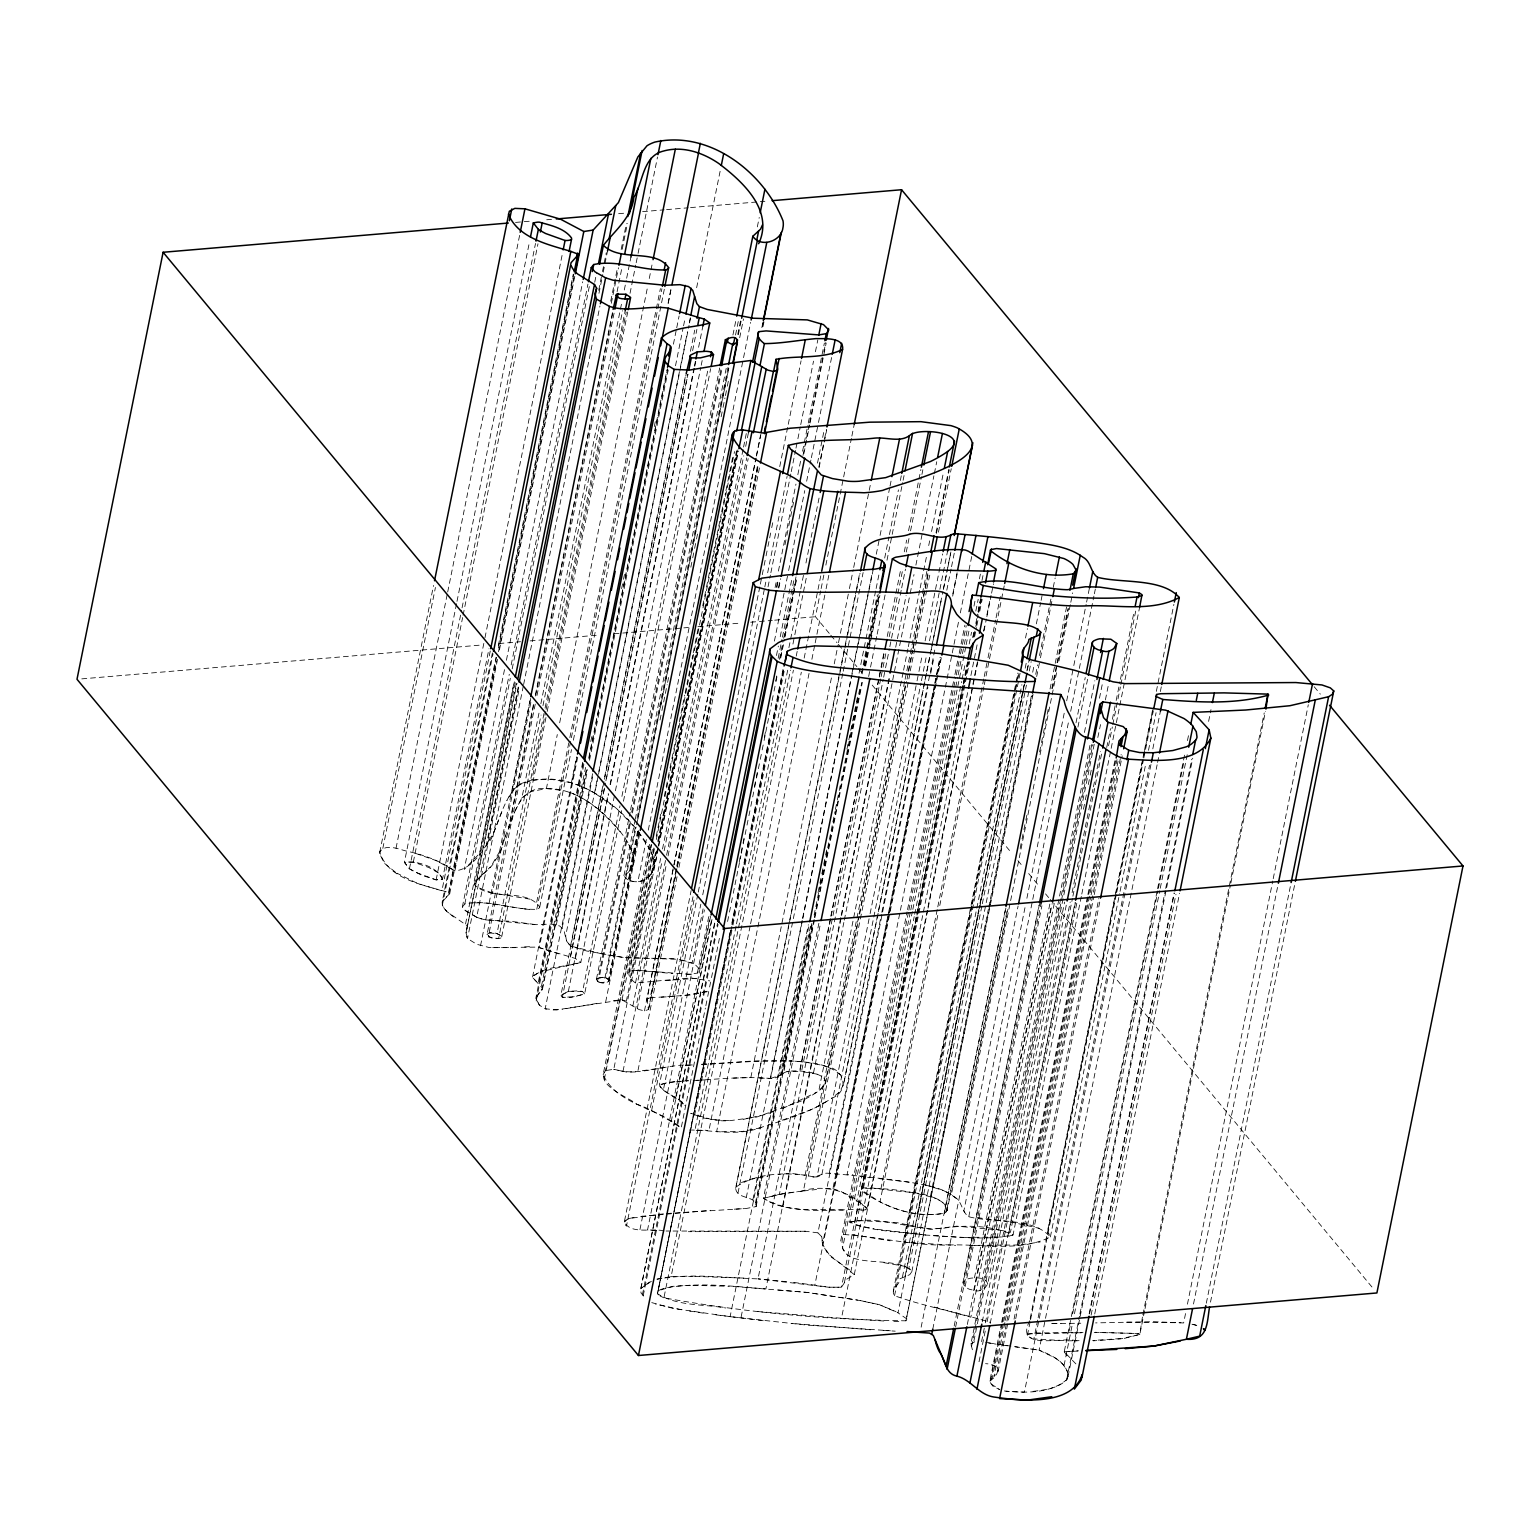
<?xml version="1.0" encoding="UTF-8"?>
<svg xmlns="http://www.w3.org/2000/svg" width="1540" height="1540" viewBox="0 0 1540 1540"><rect width="100%" height="100%" fill="white"/><g stroke="black" fill="none" stroke-linecap="round" stroke-linejoin="round"><path stroke-width="0.75" stroke-dasharray="5 3.75" d="M649.572 844.286L603.122 1074.65C616.962 1105.065 657.484 1107.51 681.181 1128.012L695.868 1055.131M487.025 934.665C491.992 927.773 512.55 940.632 493.435 938.187A11.204 5.428 11.4 0 1 490.933 937.687L487.025 934.665L533.475 704.281M1029.721 1320.762C1013.763 1351.812 1064.525 1336.046 1076.961 1340.955M492.415 652.902L442.173 902.074L442.327 905.289L446.6 911.41L467.255 925.79L466.043 932.874L467.506 938.515L476.688 944.27L489.528 947.639L537.383 947.1L575.363 958.457L580.83 962.346L614.961 793.1M714.56 923.057L640.601 1289.769L641.083 1293.042L645.452 1298.355M657.811 848.386C655.636 859.898 655.231 878.281 640.467 881.284C634.711 882.613 626.972 881.303 623.912 875.683C646.646 861.495 623.662 835.084 611.572 821.417C594.594 803.861 571.898 787.903 546.411 788.596C520.866 786.093 514.36 812.485 507.43 831.042C502.772 840.32 502.579 851.505 495.63 859.763C490.875 870.119 479.229 875.009 474.455 884.749C491.972 901.882 526.083 887.406 539.731 907.079A8.72 4.216 11.4 0 1 536.786 909.293C512.685 910.159 489.066 898.86 464.811 903.942L462.347 907.022L466.119 911.276L476.688 917.243L484.061 919.592L536.113 924.674L551.05 924.058L559.675 925.983L563.813 929.756L566.547 941.036L570.512 946.041L603.276 954.242M583.217 763.243L535.824 998.324L539.404 1005.177L545.179 1008.796L556.806 1009.874L622.006 999.903L639.023 1009.566L644.452 1010.875L648.398 1009.586L647.108 998.729L673.635 867.097M456.533 603.719L404.385 862.304L409.447 868.772A62.697 30.396 11.4 0 0 415.146 872.102L436.128 879.879L442.519 879.109L439.516 873.507L428.89 867.559L413.336 862.015L404.385 862.304L409.447 868.772L421.69 875.278L436.128 879.879L442.519 879.109L488.969 648.744M539.404 1005.177L535.824 998.324L542.542 988.237L532.474 977.419L577.038 756.448M1004.388 1390.947C1024.986 1393.084 1049.914 1393.738 1066.643 1379.763A31.166 15.111 11.4 0 0 1068.067 1376.471L1067.336 1371.101L1063.024 1364.401A55.094 26.7 11.4 0 0 1055.169 1357.991L1039.096 1350.137L1014.995 1346.769M501.694 936.801L546.719 713.751M701.797 1064.198C742.973 1062.523 785.785 1055.535 826.191 1066.412C844.575 1068.837 850.138 1091.398 831.388 1098.424C808.019 1114.113 780.125 1121.024 753.734 1129.802C731.693 1135.481 709.363 1129.571 687.283 1130.052M654.019 867.193C655.636 853.641 645.491 841.937 638.291 831.504M1001.962 1324.535L990.124 1383.305L999.826 1389.696L992.8 1386.077L989.681 1381.746L1001.173 1324.592M666.493 1213.52L746.322 1208.476L756.101 1206.59L756.275 1205.435C754.619 1194.944 736.89 1199.775 735.658 1188.36L839.454 673.558M453.511 916.954L444.868 909.447L442.327 905.289L442.596 900.688L449.699 893.778L448.583 892.43C424.539 885.25 387.618 879.359 379.764 851.966C386.097 842.63 400.265 850.119 409.005 851.659C425.271 855.316 441.037 861.534 454.878 870.909C473.685 869.176 485.658 846.673 494.071 831.677C500.211 816.238 505.004 799.491 516.035 786.671C559.02 764.071 610.09 795.545 636.963 829.829M1039.519 903.788L963.212 1282.243L963.963 1285.188L967.794 1288.48A9.798 4.755 11.4 0 0 969.257 1289.211L976.264 1290.924A8.489 4.12 11.4 0 0 978.497 1290.867L980.018 1290.616A33.245 16.112 11.4 0 0 985.042 1287.825L987.718 1284.071L1064.621 902.055M987.718 1284.071C986.293 1277.237 976.437 1277.507 970.816 1278.181A18.557 8.99 11.4 0 0 966.523 1279.47L963.212 1282.243M696.773 1080.368C721.355 1078.828 745.957 1076.344 770.597 1078.443C777.989 1079.367 781.935 1071.725 788.827 1071.378C801.05 1069.03 843.169 1074.766 817.201 1091.976A227.997 110.534 11.4 0 1 801.301 1101.023L756.775 1117.039L730.229 1120.639A40.098 19.442 11.4 0 1 721.49 1120.774L703.549 1118.002L690.748 1113.305L712.558 1119.83L730.229 1120.639M989.796 1381.014C1000.75 1373.815 1000.75 1364.286 985.562 1363.67M947.158 1210.363L944.02 1203.818A25.93 12.57 11.4 0 0 941.21 1201.45C924.77 1190.901 903.961 1192.788 885.5 1189.554C885.962 1190.266 851.87 1183.201 864.614 1193C887.868 1208.303 916.262 1218.506 944.347 1213.212L947.158 1210.363L1007.834 909.466M442.519 879.109C437.206 866.885 417.648 860.533 404.385 862.304M395.414 872.16L384.153 863.074L379.514 853.429L433.548 585.45M382.825 848.386L435.435 587.452M396.03 848.213L447.216 594.344M447.697 591.976L519.75 234.677M456.995 601.37L529.529 241.703M409.447 868.772L461.577 610.187M462.058 607.838L535.516 243.474M413.336 862.015L462.616 617.54M463.097 615.192L537.98 243.782M436.128 879.879L484.484 640.12M484.965 637.772L562.697 252.252M490.259 651.016L441.903 890.794L417.725 883.537L397.05 873.238M442.327 905.289L493.031 653.769M448.583 892.43L495.976 657.368M498.344 645.606L573.246 274.197M496.515 657.291L448.641 894.721L442.173 902.074M498.421 647.897L573.785 274.12M449.699 893.778L496.612 661.045M498.517 651.651L573.881 277.874M497.535 659.332L454.878 870.909L436.59 860.725L414.895 853.16M499.441 649.938L574.805 276.161M504.504 669.631L464.233 869.446L479.556 853.449L514.168 681.854M506.41 660.237L582.717 281.762M462.347 907.022L509.278 674.289M511.184 664.895L587.953 284.072M464.811 903.942L510.318 678.274M512.204 668.861L589.474 285.708M594.729 282.224L596.635 272.83M465.561 923.923L514.379 681.797M515.226 682.586L474.455 884.749L476.572 880.149L490.355 867.001M516.285 683.683L466.043 932.874L516.997 683.183M518.229 686.994L467.506 938.515L466.197 935.666M518.595 687.61L486.833 845.113L491.433 838.665L502.675 809.655M598.694 290.348L602.005 273.889M602.487 271.541L606.279 252.733M481.423 876.318L519.346 688.265M598.964 293.332L602.756 274.543M603.237 272.176L607.511 251.02M481.712 919.014L476.688 917.243L523.138 686.879M523.619 684.53L599.926 306.056M480.519 945.772L530.299 698.948M530.646 698.467L511.684 792.503L506.91 800.453M610.745 301.186L617.386 268.287M621.178 249.48L626.395 223.627M530.029 899.168L492.415 893.007L531.281 700.257M611.303 303.284L618.503 267.729M622.218 249.23L627.434 223.358M535.381 694.887L612.631 311.715M533.668 705.435L509.028 827.673L514.456 812.446M535.574 696.022L612.824 312.851M617.097 291.695L621.833 268.191M535.246 704.126L488.315 936.84L490.933 937.687L498.633 938.476L544.621 710.46M536.979 695.483L614.402 311.542M515.13 810.926L521.925 797.759L538.981 713.135M540.867 703.722L621.929 301.744M624.297 290.001L626.202 280.588M626.665 278.239L630.938 257.084M501.078 935.839L496.977 933.663L541.06 715.041M542.966 705.647L622.603 310.714M545.083 708.092L625.182 310.83M513.186 789.885L520.404 783.802L531.916 779.933L545.66 711.75M546.122 709.401L626.241 312.139M630.033 293.332L635.712 265.111M636.193 262.762L637.618 255.717M638.08 253.369L657.522 156.984M547.201 711.403L627.781 311.773M521.925 797.759L531.454 791.444L546.411 788.596L557.307 734.542M559.675 722.78L647.378 287.903M649.264 278.49L652.575 262.031M536.69 902.151L569.396 739.951M569.858 737.602L660.39 288.615M536.786 909.293L570.916 740.047M571.379 737.699L661.911 288.712M539.731 907.079L571.494 749.576M573.38 740.182L664.394 288.846M580.137 785.978L571.417 782.724L576.634 756.852M668.11 303.168L670.959 289.058M668.206 303.38L671.055 289.27M577.693 757.16L539.289 947.581L558.519 953.837M582.697 762.262L538.134 983.232L532.474 977.419C543.774 965.445 565.738 967.582 580.83 962.346L541.849 971.528M536.19 1000.962L584.064 763.532M541.503 986.024L585.585 767.401M590.782 741.549L592.207 734.484M621.602 588.742L623.026 581.697M623.488 579.348L624.913 572.283M654.308 426.542L655.732 419.496M541.907 990.22L586.471 769.249M588.838 757.488L654.25 433.087M654.712 430.738L667.032 369.619M542.465 989.2L587.01 768.229M588.915 758.835L667.59 368.599M556.344 924.828L587.625 769.673M589.512 760.26L668.206 370.043M673.404 344.19L676.253 330.08M676.734 327.731L679.101 315.969M592.592 773.715L545.179 1008.796L549.414 1009.701M562.216 927.6L593.035 774.793M675.502 365.769L683.086 328.155M683.568 325.806L684.992 318.761M596.943 780.838L565.661 935.993L566.547 941.036L570.512 946.041L586.451 950.95L624.432 957.63L678.389 959.285L694.598 964.04L699.872 969.372L697.351 973.068L689.785 974.3L637.194 970.316L629.764 971.086C626.665 975.205 632.054 980.691 635.5 983.001L690.709 977.881L709.786 980.903M598.848 771.444L679.891 369.465M680.372 367.117L687.475 331.851M689.381 322.438L690.324 317.74M598.059 776.66L594.729 793.119L615.981 808.154M598.521 774.312L689.054 325.325M689.535 322.976L690.478 318.26M696.638 287.711L720.335 170.17M570.512 946.041L602.756 786.189M604.643 776.795L686.166 372.468M690.44 351.312L694.713 330.157M603.988 781.608L560.849 995.533L562.331 997.323L571.456 997.285L584.603 993.993L621.563 810.637M604.469 779.259L686.474 372.584M570.339 957.091L605.413 783.129M605.894 780.78L687.88 374.105M692.634 350.6L696.889 329.445M604.527 788.095L562.331 997.323L574.343 996.765L584.603 993.993L582.563 991.49A16.767 8.123 11.4 0 0 578.713 990.836L568.375 991.298L560.849 995.533L568.375 991.298L582.563 991.49L620.004 805.786M606.413 778.701L687.937 374.374M568.375 991.298L608.184 793.832M610.09 784.438L693.982 368.349M694.463 366L695.406 361.303M575.363 958.457L608.55 793.909M610.437 784.515L694.328 368.426M694.809 366.077L695.753 361.38M698.602 347.27L702.875 326.114M615.423 790.751L700.738 367.617M701.22 365.269L702.163 360.553M621.91 796.372L707.688 370.89M623.469 801.243L710.672 368.695M639.062 832.428L609.205 980.518C606.799 984.387 597.501 983.733 596.442 979.151L630.11 812.254M630.572 809.905L719.681 367.964M599.118 982.116L597.52 981.442L629.745 821.609M631.65 812.196L721.24 367.906M597.52 981.442L596.442 979.151L599.233 977.496L630.514 822.341M632.42 812.947L721.99 368.657M623.912 875.683L634.807 821.609M635.288 819.261L726.303 367.925M732.925 335.008L736.255 318.549M635.231 827.635L603.95 982.79L600.562 982.481M637.117 818.24L728.131 366.886M609.205 980.518L605.798 977.496L636.135 827.057M636.617 824.709L728.574 368.657M637.887 819.261L728.901 367.925M735.543 335.008L738.854 318.549M757.334 226.881L759.239 217.467M629.687 870.427L637.753 830.464M660.025 719.988L661.449 712.943M661.911 710.575L667.128 684.722M667.609 682.374L669.034 675.328M690.825 567.182L692.249 560.137M692.731 557.788L694.155 550.743M694.617 548.375L696.042 541.329M696.523 538.981L697.947 531.935M704.107 501.366L705.532 494.321M721.163 416.743L722.587 409.698M723.068 407.33L724.955 397.936M725.436 395.588L726.861 388.542M727.323 386.174L728.747 379.129M737.756 334.469L740.605 320.358M638.349 830.695L628.397 880.072L633.094 881.457M738.353 334.7L741.202 320.589M638.503 831.196L608.647 979.286L603.122 977.13L596.442 979.151M608.473 981.654L638.811 831.215M605.663 1001.962L640.178 831.388M739.701 337.722L743.493 318.915M646.376 839.55L637.849 881.862L642.835 880.495L649.899 875.837M648.282 830.137L743.069 359.994M743.551 357.646L750.654 322.38M650.997 844.921L605.49 1070.589C595.229 1085.411 628.782 1097.308 636.636 1104.122C652.825 1109.801 666.993 1118.849 681.181 1128.012M604.315 1079.405L651.709 844.344M613.517 1000.577L622.006 999.903L652.344 849.445M628.763 972.549L653.884 847.962M656.271 836.201L661.006 812.697M664.318 796.238L665.742 789.192M666.223 786.844L667.629 779.779M668.11 777.431L669.534 770.385M670.015 768.037L671.421 760.972M671.902 758.623L673.327 751.578M673.808 749.229L675.213 742.165M675.694 739.816L677.119 732.771M677.6 730.422L684.703 695.156M685.184 692.808L692.75 655.193M693.231 652.845L694.656 645.799M695.137 643.451L696.542 636.386M697.023 634.037L698.448 626.992M702.721 605.836L704.126 598.771M704.608 596.423L706.032 589.377M706.514 587.029L707.919 579.964M708.4 577.615L721.201 514.148M721.663 511.8L725.456 492.993M725.937 490.644L727.361 483.599M727.843 481.25L729.248 474.185M729.729 471.837L731.154 464.791M731.635 462.443L733.04 455.378M654.404 848.848L629.764 971.086L637.194 970.316L672.845 973.55M656.309 839.454L734.522 451.567M630.264 977.727L655.867 850.792M657.773 841.379L736.447 451.162M651.901 873.007L656.156 851.851M658.523 840.109L737.217 449.873M761.857 327.635L763.282 320.589M626.318 1001.308L656.656 850.85M658.543 841.456L737.237 451.047M762.358 326.461L763.32 321.764M658.273 846.038L737.91 451.105M763.032 326.519L763.975 321.822M658.331 848.328L613.767 1069.299L605.49 1070.589L603.122 1074.65M658.793 845.98L738.43 451.066M635.5 983.001L660.622 858.415M662.508 849.021L743.088 449.391M743.57 447.043L746.399 432.933M632.882 1005.832L662.258 860.09M664.163 850.696L743.782 455.763M745.687 446.369L748.536 432.259M692.365 1064.987C668.938 1063.755 646.049 1074.054 623.007 1071.378L666.127 857.472M666.608 855.124L746.707 457.842M637.252 1008.7L666.166 865.307M668.071 855.913L748.171 458.631M644.452 1010.875L673.365 867.482M673.846 865.134L755.851 458.458M756.313 456.11L760.587 434.954M674.116 864.749L756.121 458.073M756.583 455.725L760.856 434.569M647.127 1001.019L647.108 998.729L650.207 997.824L676.291 868.541M676.753 866.192L757.815 464.214M676.83 868.541L648.398 1009.586L648.918 1007.333M677.311 866.192L758.354 464.214M648.841 1008.373L676.791 869.676M677.273 867.328L758.315 465.369M677.042 876.76L637.714 1071.879L627.088 1072.167L613.767 1069.299L623.007 1071.378M678.947 867.366L759.99 465.388M663.913 1230.961C652.286 1227.669 630.919 1234.888 624.297 1221.99L691.133 890.543M693 896.781L626.453 1226.167L624.682 1224.069L625.144 1220.854L629.109 1218.506L664.318 1213.713M779.74 466.601L787.787 426.638M788.268 424.289L801.069 360.822M651.555 1110.86L694.694 896.954M697.793 894.374L659.409 1084.795C663.798 1094.94 679.024 1095.922 684.992 1105.566M698.274 892.026L759.894 586.432M760.356 584.084L761.78 577.038M762.262 574.69L763.686 567.625M764.148 565.276L765.572 558.231M766.054 555.882L767.478 548.818M767.94 546.469L771.271 530.01M771.732 527.662L773.157 520.616M683.568 1103.891L663.394 1089.916L700.835 904.211M702.74 894.798L764.36 589.204M764.822 586.856L765.784 582.159M767.671 572.745L787.113 476.361M703.087 908.87L692.192 962.943L682.47 960.151M768.037 586.817L770.404 575.075M770.866 572.707L790.79 473.993M791.252 471.625L795.525 450.469M795.988 448.121L797.412 441.075M797.893 438.727L800.261 426.965M800.742 424.617L813.524 361.149M815.43 351.736L817.798 339.994M639.947 1229.613L704.415 909.909M697.351 973.068L708.727 916.647M775.082 587.549L776.506 580.503M778.412 571.09L795.949 484.118M797.836 474.705L800.684 460.614M802.571 451.201L807.788 425.348M808.269 423L824.381 343.074M699.66 967.851L710.094 916.127M776.449 587.029L777.873 579.983M784.976 544.717L786.401 537.672M786.882 535.323L788.288 528.259M788.769 525.91L790.193 518.865M790.675 516.516L792.08 509.451M792.561 507.103L793.986 500.057M802.995 455.397L809.154 424.828M809.616 422.48L823.361 354.315M823.842 351.967L825.748 342.554M710.518 916.666L647.532 1229.998L659.005 1230.787M776.872 587.568L778.297 580.503M803.899 453.569L809.578 425.367M810.059 423.019L826.172 343.093M675.752 1097.481L711.788 918.822M778.605 587.375L780.029 580.33M671.209 1121.659L712.443 917.147M778.797 588.049L780.703 578.655M714.81 923.769L640.601 1289.769M642.392 1294.909L717.544 923.172M774.408 641.083L788.153 572.899M788.634 570.551L804.746 490.625M806.652 481.231L810.906 460.075M811.388 457.726L818.029 424.809M818.491 422.461L831.773 356.645M643.2 1295.833L718.083 924.424M696.35 1052.783L697.774 1045.737M698.255 1043.389L705.359 1008.123M705.84 1005.774L707.245 998.729M707.726 996.38L709.151 989.315M709.632 986.967L711.037 979.921M711.519 977.573L720.046 935.261M776.449 655.52L778.354 646.107M780.241 636.713L792.099 577.943M778.162 658.273L781.954 639.466M782.416 637.117L794.274 578.347M817.49 463.155L824.131 430.238M779.433 659.389L783.206 640.371M783.706 638.234L793.177 591.014M793.658 588.857L796.007 576.903M739.258 861.861L740.682 854.796M741.144 852.448L742.569 845.402M743.05 843.054L744.475 835.989M754.427 786.632L755.851 779.587M756.313 777.219L757.738 770.173M764.379 737.256L765.803 730.21M775.756 680.853L777.18 673.788M780.491 657.33L782.859 645.587M784.765 636.174L796.604 577.423M818.876 466.928L824.093 441.075M824.574 438.727L826.46 429.314M727.592 921.478L729.017 914.433M729.479 912.084L730.903 905.039M731.385 902.671L732.809 895.625M733.271 893.277L740.856 855.663M741.337 853.314L742.761 846.269M743.223 843.92L744.648 836.855M745.129 834.507L746.553 827.461M747.015 825.113L748.44 818.048M748.921 815.7L750.346 808.654M750.808 806.306L752.232 799.241M752.713 796.892L754.138 789.847M754.6 787.498L756.024 780.434M756.506 778.085L757.93 771.04M758.392 768.691L759.817 761.646M760.298 759.278L761.722 752.232M762.184 749.884L763.609 742.838M764.09 740.471L771.675 702.875M772.137 700.527L773.561 693.462M774.043 691.113L775.467 684.068M775.929 681.72L777.354 674.655M780.684 658.196L784.476 639.389M784.938 637.04L796.796 578.27M819.068 467.794L826.653 430.18M729.999 932.412L657.503 1293.677C677.176 1306.363 703.414 1303.976 725.783 1307.999M731.885 922.999L783.071 669.13M658.62 1294.928L657.503 1293.677L731.442 926.965M731.924 924.616L783.571 668.379M731.866 926.368L657.503 1293.677M732.328 924.019L783.995 667.783M694.578 1115.422L732.501 927.369M732.963 925.02L784.63 668.784M788.904 647.628L800.28 591.206M800.742 588.857L803.591 574.747M805.959 563.005L819.703 494.821M736.062 926.175L694.829 1130.687L701.586 1130.11M736.524 923.827L787.729 669.938M792.946 644.086L794.351 637.04M794.832 634.692L806.691 575.922M1033.051 694.367L905.963 1320.82C825.094 1319.722 743.397 1312.253 663.913 1297.816L790.463 670.169M656.964 1279.105L671.094 1276.679L793.389 670.189M796.238 656.078L797.181 651.381M750.134 926.098L708.9 1130.63L705.05 1130.206M750.596 923.75L801.32 672.229M804.169 658.119L808.904 634.615M809.385 632.266L820.762 575.845M829.251 633.363L815.449 616.731L820.647 590.917M821.128 588.569L823.958 574.497M825.863 565.122L829.175 548.702M829.637 546.354L831.061 539.308M831.542 536.96L851.408 438.419M851.87 436.07L854.238 424.347M809.039 673.404L716.601 1131.785L741.645 1131.611L763.166 1127.28M811.888 659.293L814.718 645.183M815.199 642.835L825.632 591.129M826.095 588.781L828.943 574.67M831.408 677.966L750.827 1077.576L731.558 1078.173M834.237 663.856L838.029 645.048M838.511 642.7L839.935 635.635M840.417 633.287L848.944 590.975M849.406 588.626L853.199 569.819M853.68 567.471L870.735 482.848M839.935 671.209L856.048 591.283M856.529 588.934L859.84 572.476M735.658 1188.36L847.25 636.732M847.712 634.384L860.051 573.265M737.987 1193.115L842.746 673.615M843.208 671.267L863.131 572.534M746.246 1197.754L802.186 920.381M802.648 918.033L851.485 675.906M851.947 673.538L868.541 591.264M869.022 588.915L872.333 572.457M759.355 1078.019L770.597 1078.443L802.34 920.939M802.821 918.591L859.705 636.501M860.167 634.153L872.968 570.685M876.279 554.227L879.61 537.768M880.072 535.419L889.562 488.411M890.043 486.062L891.448 479.017M752.887 1199.718L808.346 924.674M859.07 673.153L875.644 590.879M876.125 588.511L879.436 572.072M651.747 1302.609L672.961 1308.384L730.114 1316.681L809.27 924.096M770.597 1078.443L780.414 1075.228L810.752 924.789M861.476 673.25L877.107 595.672M884.692 558.058L888.965 536.902M889.446 534.553L898.436 489.893M900.342 480.499L901.285 475.783M755.486 1202.836L811.888 923.095M818.048 892.526L819.472 885.481M819.935 883.132L821.359 876.087M821.84 873.719L823.265 866.674M823.727 864.325L825.151 857.279M825.632 854.912L827.057 847.866M846.962 749.133L848.386 742.087M848.848 739.739L850.273 732.674M850.754 730.326L852.178 723.28M852.64 720.932L854.065 713.886M854.546 711.519L855.971 704.473M856.433 702.125L857.857 695.079M862.131 673.923L878.243 593.997M755.813 1204.242L812.215 924.5M814.102 915.087L819.8 886.886M820.281 884.538L821.686 877.473M822.168 875.124L823.592 868.079M824.054 865.73L825.479 858.685M825.96 856.317L834.969 811.657M835.431 809.309L836.855 802.263M837.337 799.915L838.761 792.85M839.223 790.501L840.648 783.456M841.129 781.107L842.553 774.043M843.015 771.694L856.298 705.878M856.76 703.53L858.184 696.465M858.666 694.116L860.09 687.071M864.344 665.915L868.137 647.108M868.618 644.76L878.57 595.403M756.101 1206.59L813.928 919.803M814.41 917.455L861.803 682.374M865.114 665.934L868.907 647.127M869.388 644.76L879.34 595.403M814.468 919.861L783.668 1072.668L780.414 1075.228M814.949 917.513L862.342 682.451M865.653 665.992L879.879 595.46M887.001 560.213L891.737 536.69M892.199 534.341L902.632 482.636M903.114 480.288L904.057 475.571M800.261 1191.46C824.709 1183.529 849.984 1190.94 867.405 1209.073C833.872 1209.169 794.371 1216.042 763.417 1198.332L818.876 923.307M868.656 676.484L870.062 669.419M870.543 667.07L876.703 636.521M877.184 634.172L885.231 594.209M715.811 1314.852L740.952 1317.874L820.589 922.941M830.349 918.552L799.549 1071.34L786.921 1071.686M830.83 916.204L880.591 669.361M881.072 667.013L884.384 650.554M887.232 636.463L900.977 568.279M904.288 551.84L906.656 540.078M908.562 530.684L920.881 469.565M878.878 679.429L758.007 1278.874C724.589 1277.815 690.228 1272.926 657.157 1279.239M879.359 677.08L880.784 670.035M881.246 667.686L884.576 651.228M880.688 678.967L801.532 1071.532L818.067 1074.304M881.149 676.599L882.574 669.553M883.055 667.205L885.904 653.095M889.215 636.655L902.96 568.472M906.271 552.013L910.063 533.206M910.544 530.857L921.44 476.803M921.921 474.436L922.864 469.739M843.188 1210.132C816.643 1208.149 786.901 1213.828 763.417 1198.332L779.394 1194.366L883.209 679.563M883.671 677.215L885.096 670.15M885.577 667.802L889.369 648.995M889.831 646.646L901.208 590.224M901.689 587.876L905.481 569.068M840.782 917.532L765.881 1288.942C732.482 1286.246 698.082 1281.973 664.914 1288.056A47.586 23.062 11.4 0 0 658.389 1290.732L672.576 1286.343L690.44 1285.284M841.244 915.184L889.6 675.406M782.878 1206.706L841.187 917.571M841.649 915.222L890.005 675.444M895.683 647.243L906.117 595.518M813.505 1072.899L843.843 922.46M844.305 920.112L909.716 595.711M910.198 593.362L913.99 574.555M915.896 565.141L933.894 475.822M934.376 473.473L936.744 461.711M903.114 672.499L818.76 1090.936L825.536 1083.467L859.185 916.55M903.595 670.15L907.869 648.995M908.331 646.646L919.707 590.224M920.188 587.876L926.349 557.326M928.716 545.564L929.659 540.867M931.565 531.454L943.404 472.684M904.635 681.585L805.112 1175.251L814.814 1177.061L821.917 1174.365A10.318 5.005 11.4 0 1 827.057 1173.172C856.644 1175.598 886.309 1178.601 915.838 1183.259C929.121 1185.434 942.961 1188.399 953.991 1196.58C962.346 1200.873 961.422 1211.961 968.775 1216.735C993.589 1223.434 1031.993 1216.465 1050.376 1236.909C1019.268 1252.732 980.133 1243.338 945.926 1245.109C911.372 1245.398 877.569 1236.639 843.458 1234.503C831.696 1274.716 895.722 1252.193 911.834 1271.655L909.774 1274.658L899.976 1278.758C899.918 1285.284 889.812 1288.98 894.548 1295.717C925.425 1306.786 958.65 1312.504 990.143 1322.34M905.116 679.236L926.926 571.109M763.417 1198.332L784.822 1193.231L803.38 1191.017L858.8 915.915M859.301 913.644L905.25 685.55M908.138 671.517L912.354 650.284M912.874 647.994L914.26 640.871M914.76 638.6L928.004 572.707M936.051 532.744L948.852 469.276M859.647 914.202L906.579 681.488M907.06 679.14L912.739 650.919M913.22 648.571L928.389 573.342M936.435 533.379L949.237 469.912M808.308 1176.29L910.024 673.211M910.217 670.882L916.647 640.293M916.858 637.964L926.599 590.937M926.81 588.607L929.929 574.478M938.457 532.166L951.258 468.699M812.851 1177.061L817.047 1176.868L869.657 915.934M870.119 913.586L916.589 683.202M917.051 680.853L918.475 673.808M918.957 671.459L922.268 655M925.116 640.89L942.653 553.919M821.917 1174.365L920.978 683.067M921.459 680.719L922.864 673.654M923.346 671.305L926.657 654.846M929.506 640.756L947.524 551.416M843.747 1083.217L942.807 591.918M943.288 589.57L950.873 551.955M926.522 673.134L843.574 1084.526L839.377 1092.13L831.388 1098.424M926.984 670.785L930.776 651.978M931.257 649.63L932.682 642.584M933.144 640.236L941.691 597.924M943.577 588.511L947.37 569.704M947.851 567.355L950.681 553.245M829.251 1173.211L881.381 914.625M881.862 912.277L935.435 646.646M946.792 590.224L951.066 569.068M951.547 566.72L954.376 552.61M786.728 1281.704L758.007 1278.874L828.616 1287.209L841.475 1287.228L846.711 1279.239L854.276 1274.62L827.654 1253.483L822.495 1244.397L821.667 1236.659L817.913 1232.847L927.889 687.475M930.718 673.384L934.049 656.925M825.382 1188.726L832.89 1188.63L934.337 685.589M934.799 683.24L940.016 657.368M952.817 593.901L957.091 572.745M836.047 1174.443L934.645 685.493M935.107 683.144L940.324 657.272M952.663 596.153L957.399 572.649M935.3 684.915L822.495 1244.397L830.484 1256.544L851.023 1270.943M935.781 682.567L937.206 675.521M937.668 673.173L940.998 656.714M793.678 1282.435L814.833 1285.188L889.735 913.759M890.197 911.41L941.383 657.541M958.457 622.275L847.077 1174.712L852.948 1174.731M960.344 612.881L971.721 556.46M840.705 1241.028L907.06 911.93M907.541 909.582L954.473 676.869M954.935 674.501L958.727 655.713M959.208 653.345L960.633 646.3M961.095 643.951L964.887 625.144M908.408 912.45L843.458 1234.503L841.456 1237.505M908.87 910.101L955.801 677.388M956.282 675.021L960.075 656.232M960.537 653.865L961.961 646.819M962.442 644.471L966.235 625.663M910.294 912.257L842.515 1248.42L846.673 1253.714M910.775 909.909L957.688 677.196M958.169 674.847L961.961 656.04M962.442 653.692L963.867 646.627M964.329 644.278L967.659 627.819M1081.311 896.434L1013.051 1234.926C984.772 1240.874 955.05 1236.562 926.406 1235.119C901.054 1231.423 873.276 1232.385 849.791 1222.048L912.354 911.738M912.835 909.389L965.926 646.107M966.158 644.663L969.238 629.648M973.973 606.144L975.629 597.655M979.421 578.847L980.364 574.131M866.404 1207.553L856.837 1201.104L914.202 916.666M914.664 914.317L961.595 681.585M962.077 679.236L965.388 662.778M969.18 643.97L971.548 632.228M975.821 611.072L978.189 599.31M981.981 580.503L983.406 573.457M962.808 685.435L841.475 1287.228L828.616 1287.209L814.833 1285.188M963.289 683.086L967.543 661.931M962.962 686.185L854.354 1224.897L874.046 1228.785M963.366 684.222L967.697 662.681M972.856 637.213L973.857 632.112M978.073 611.361L980.499 599.214M917.975 910.294L861.553 1190.035L877.819 1200.584M918.437 907.946L962.057 691.672M965.368 675.213L968.217 661.122M972.953 637.599L973.896 632.901M975.802 623.507L977.688 614.094M978.169 611.746L980.999 597.635M963.982 685.377L862.554 1188.437C887.31 1187.629 912.835 1191.344 936.397 1198.601A25.699 12.455 11.4 0 1 941.21 1201.45C944.886 1203.741 950.526 1210.382 944.347 1213.212C922.268 1217.12 899.63 1212.288 880.033 1201.72L937.86 914.933M964.444 683.029L968.718 661.873M973.935 636.02L975.359 628.955M975.821 626.607L978.208 614.864M978.67 612.516L981.519 598.406M844.497 1282.127L969.642 661.526M974.57 636.982L976.456 627.569M976.938 625.221L977.881 620.524M979.787 611.111L982.154 599.368M757.507 1311.541L841.475 1318.259L968.025 690.613M970.912 675.502L977.553 642.584M977.419 661.892L866.981 1209.612L858.916 1210.556M983.579 631.323L985.003 624.278M986.909 614.864L990.701 596.076M854.276 1274.62L927.735 910.256M928.081 908.176L972.76 686.936M973.107 684.857L974.666 677.542M974.993 675.463L977.977 661.084M984.002 630.784L986.37 619.041M986.851 616.693L991.106 595.537M991.587 593.169L993.493 583.775M880.899 1188.957L937.302 909.216M937.783 906.868L983.752 678.851M984.233 676.503L987.544 660.044M988.025 657.696L995.61 620.081M996.072 617.732L1000.346 596.577M939.766 905.539L983.848 686.917M984.31 684.568L1004.215 585.835M893.258 1291.252L1017.921 672.999M971.49 906.001L903.711 1242.164L955.647 1245.36M971.952 903.653L1018.402 673.288M1025.524 638.022L1027.411 628.628M971.952 906.482L895.163 1287.286L897.897 1284.399M972.433 904.115L1017.459 680.796M1017.921 678.447L1018.883 673.75M894.548 1295.717L1020.173 672.788M902.44 1277.045L1021.886 684.665M1025.197 668.206L1026.622 661.16M917.397 1213.905L979.498 905.963M979.96 903.614L1024.042 684.992M1026.891 670.901L1028.797 661.488M1036.362 623.873L1040.636 602.718M1041.117 600.369L1042.06 595.672M905.039 1276.525L979.921 905.116M980.403 902.767L1023.061 691.191M1023.523 688.842L1024.485 684.145M1027.315 670.035L1028.739 662.989M906.944 1319.029L897.993 1312.792L979.036 910.814M979.517 908.465L1024.543 685.146M981.865 906.078L908.87 1268.094L910.737 1269.807M982.328 903.73L1026.41 685.107M1029.259 670.997L1031.165 661.603M911.834 1271.655L985.773 904.943M986.235 902.594L1028.913 691.017M1032.705 672.229L1034.11 665.165M930.506 1196.176L988.333 909.389M988.795 907.041L1031.454 695.483M1035.727 674.327L1037.633 664.914M1039.519 655.52L1050.896 599.099M1053.264 587.337L1055.169 577.943M905.963 1320.82L989.97 904.481M990.336 902.401L1032.146 695.252M1036.67 676.58L1040.001 660.121M1040.463 657.773L1052.321 599.002M921.151 1327.172L1005.524 908.735M944.347 1213.212L1005.967 907.618M1050.049 689.015L1067.105 604.373M947.081 1208.13L1007.275 909.582M1051.82 688.611L1056.575 665.107M1057.037 662.758L1067.951 608.685M1020.154 848.347L1021.578 841.302M1022.06 838.934L1023.484 831.889M1023.946 829.54L1025.37 822.495M1025.852 820.146L1027.276 813.082M1039.596 751.963L1041.021 744.917M1041.483 742.569L1042.907 735.504M1043.389 733.156L1044.813 726.11M1045.275 723.762L1046.699 716.697M1047.181 714.348L1048.605 707.303M1052.398 688.496L1057.133 664.991M1057.595 662.643L1068.51 608.569M956.282 1198.563L951.354 1194.655L1057.037 670.439M1058.943 661.026L1070.319 604.604M1070.801 602.255L1072.687 592.862M932.778 1329.193L1018.094 906.059M1024.986 907.676L963.847 1210.921L965.426 1213.924M1026.891 898.282L1064.332 712.577M1066.7 700.816L1073.341 667.898M1073.804 665.55L1086.124 604.431M1086.605 602.082L1089.454 587.972M968.775 1216.735L1068.779 720.72M1070.685 711.326L1093.9 596.134M1094.382 593.785L1095.325 589.088M954.184 1325.979L1039.038 905.193M1076.017 722.78L1085.257 677.465M955.609 1327.037L1040.944 903.903M965.137 1286.535L1041.906 905.712M1077.942 727.053L1087.895 677.696M974.454 1277.796L1049.818 904.038M1084.43 732.443L1094.844 680.719M973.665 1290.655L1051.396 905.135M967.332 1324.438L1052.167 903.653M1054.284 903.46L970.874 1317.181L932.066 1306.42M980.018 1290.616L1090.455 742.896M1099.464 698.236L1102.775 681.777M1091.764 744.513L970.893 1343.958L972.587 1350.445M971.528 1346.461L1092.861 744.667M1094.228 744.224L973.838 1341.321L970.893 1343.958L975.744 1341.205M1083.467 809.231L1084.892 802.167M1085.354 799.818L1086.778 792.773M1088.318 784.515L1089.743 777.469M1090.224 775.121L1091.648 768.056M1097.808 737.506L1100.523 724.589M1105.393 699.891L1108.704 683.433M982.27 1321.821L1066.643 903.383M981.577 1341.629L984.888 1325.17M985.369 1322.822L1070.204 902.036M1072.11 892.642L1079.694 855.027M1080.156 852.679L1092.957 789.212M1093.438 786.844L1094.844 779.798M1095.325 777.45L1100.542 751.597M985.215 1331.099L979.055 1361.668L977.746 1360.763M987.101 1321.705L1072.437 898.571M1072.899 896.222L1102.293 750.461M990.22 1323.418L1075.055 902.652M1075.42 902.632L1008.103 1236.428L1013.051 1234.926C993.646 1225.628 965.368 1224.473 943.019 1228.323C912.007 1231.269 881.381 1214.81 849.791 1222.048L851.678 1223.626M1106.702 747.478L1110.494 728.67M1112.38 719.276L1115.711 702.818M1116.173 700.469L1119.965 681.662M1120.446 679.313L1134.191 611.13M1076.787 903.229L1010.433 1232.346L1001.019 1230.344M1108.55 745.745L1112.342 726.938M1112.804 724.589L1120.389 686.975M1120.87 684.626L1136.039 609.397M1081.792 894.066L1110.706 750.673M1111.168 748.325L1139.619 607.28M1001.655 1322.244L1087.432 896.761M1087.914 894.413L1114.921 760.413M1002.444 1322.186L1088.241 896.703M1088.703 894.355L1115.73 760.356M1003.233 1323.784L992.337 1377.857L989.681 1381.746M1003.714 1321.436L1117.001 759.605M1004.85 1322.648L993.955 1376.721L998.151 1370.639L997.439 1368.059L1006.448 1323.399M1005.312 1320.3L1090.647 897.166M1091.109 894.817L1118.136 760.818M1006.929 1321.051L1121.159 754.523M998.036 1371.774L1007.988 1322.398M1008.45 1320.05L1093.766 896.915M1094.247 894.567L1122.217 755.871M1014.051 1319.164L1098.886 898.398M1015.726 1318.683L1100.58 897.897M1144.027 752.482L1047.335 1232.038L1049.529 1234.445M1144.489 750.134L1152.555 710.171M1156.348 691.364L1173.884 604.392M1030.202 1318.413L1115.518 895.279M1116 892.931L1152.96 709.574M1030.106 1321.859L1027.276 1335.95L1031.839 1338.299M1030.53 1319.78L1116.385 894.028M1116.808 891.949L1143.354 760.317M1143.816 757.969L1153.306 710.941M1050.376 1236.909L1119.58 893.701M1120.061 891.333L1145.645 764.398M1148.494 750.307L1156.078 712.693M1160.351 691.537L1161.295 686.821M1037.652 1320.069L1033.86 1338.876L1065.892 1340.801M1038.133 1317.72L1149.514 765.303M1152.825 748.844L1160.409 711.23M1150.957 764.495L1024.408 1392.141L1005.947 1391.274M1033.032 1391.371C1044.774 1389.927 1057.864 1388.618 1066.643 1379.763L1068.067 1376.471C1067.393 1361.822 1050.742 1354.969 1039.096 1350.137L1157.118 764.803M1157.599 762.454L1159.004 755.409M1075.882 1363.882L1064.236 1351.793L1070.858 1318.875M1071.34 1316.527L1157.137 891.044M1157.599 888.696L1184.626 754.716M1187.475 740.605L1188.88 733.56M1026.968 1334.68L1033.61 1332.986L1068.818 1332.639L1070.704 1323.245M1072.61 1313.832L1157.926 890.717M1158.388 888.349L1183.99 761.415M1064.044 1365.48L1072.572 1323.168M1074.458 1313.755L1159.793 890.621M1160.255 888.272L1187.282 754.292M1066.643 1379.763L1079.444 1316.296M1079.906 1313.947L1165.222 890.813M1165.703 888.465L1191.768 759.182M1068.067 1376.471L1192.73 758.219M1089.165 1313.774L1174.019 893.007M1208.611 721.394L1210.979 709.651M1089.531 1313.889L1174.385 893.104M1091.109 1315.141L1175.963 894.355M1094.728 1313.986L1179.582 893.2M1142.411 1317.066L1139.831 1334.41L1120.331 1338.953L1093.207 1340.84M1142.892 1314.717L1264.225 712.924M1144.586 1310.906L1139.831 1334.41L1124.72 1338.299L1092.688 1340.474M1145.048 1308.557L1230.364 885.423M1230.845 883.075L1265.437 711.48M1185.531 1313.562L1183.644 1322.976L1153.287 1321.667L1095.614 1322.899M1187.436 1304.168L1272.752 881.034M1273.214 878.685L1308.307 704.723M1193.5 1304.014L1277.873 885.577M1206.321 1303.206L1291.155 882.42M1210.498 1302.128L1294.87 883.71M652.402 871.832L654.365 862.554L651.42 852.544M632.863 866.5L633.826 861.957M379.514 853.429L380.361 850.658M504.042 840.282L506.333 833.256M492.608 863.671L502.04 847.327M536.651 995.995L540.309 991.76M624.297 1221.99L626.241 1219.911M736.332 1186.801C755.409 1173.73 782.532 1172.229 805.112 1175.251L791.079 1173.364L778.297 1174.423M533.283 975.494L540.463 971.971M649.534 1282.012L641.333 1288.133L651.381 1281.28M647.108 998.729L648.205 998.113M814.66 1108.049L828.404 1100.465M782.609 1108.531L817.201 1091.976M650.207 997.824L689.881 995.09L710.614 990.451M741.433 1182.547L748.998 1179.621L767.613 1176.06M817.047 1176.868L819.8 1175.79M811.58 1109.474L778.162 1121.698M768.787 1113.285L776.449 1110.59M764.899 1114.633L743.146 1119.407M707.091 991.799L680.584 995.957M1027.7 1333.89L1083.005 1332.601M629.109 1218.506L637.156 1216.87M596.808 1003.426L562.235 1009.258M779.394 1194.366L797.085 1191.825M642.315 1070.724L668.11 1067.027M665.761 980.576L698.294 978.208M1021.193 1244.744L1040.116 1242.029M599.233 977.496L605.798 977.496M803.38 1191.017L816.585 1189.477M674.404 1081.715L659.409 1084.795L668.148 1082.351L688.438 1080.734L676.657 1081.542M849.791 1222.048L861.688 1220.7L897.127 1222.702L930.641 1229.478L956.725 1226.167L999.017 1230.017M640.775 1216.388L664.048 1214.367M666.377 1214.155L710.614 1210.324M515.534 222.415L532.32 220.99M546.719 219.777L551.513 219.373M618.637 213.675L625.837 213.078M642.604 211.654L664.183 209.825M666.589 209.613L688.168 207.804M690.555 207.592L764.88 201.297M81.793 678.871L482.193 644.952M498.979 643.528L520.559 641.718M530.145 640.89L599.676 635M614.056 633.787L688.38 627.492M697.966 626.684L741.125 623.026M750.712 622.218L772.291 620.389M774.697 620.177L815.449 616.731M1066.989 1355.855L1064.236 1351.793L1078.366 1350.753M531.916 779.933L551.012 779.336L571.417 782.724M553.187 1010.009L560.637 1009.451M685.3 1065.564L692.249 1065.141M701.547 1064.583L752.598 1061.484L792.003 1061.06M661.315 997.15L677.793 996.188M1064.236 1351.793L1078.558 1351.004M524.562 946.927L531.724 946.542M734.31 1209.169L744.494 1208.611M693.173 1080.502L705.031 1079.887M489.104 932.894L496.977 933.663M515.188 947.658L489.528 947.639M686.821 974.319L692.577 974.127M1018.595 1244.975L967.216 1245.437M1051.974 1323.63L1080.791 1323.226M1094.247 1332.447L1139.1 1333.524L1095.229 1332.273M1081.311 1332.793L1068.818 1332.639M965.234 1237.448L1001.577 1236.986M1067.72 1340.84L1079.078 1340.666M671.094 1276.679L692.346 1276.41M817.913 1232.847L805.42 1231.249L666.069 1231.018M893.797 1321.359L900.111 1321.397M1051.859 1323.38L1060.925 1323.476M1126.491 1322.186L1180.911 1322.764M546.411 788.596L563.909 790.617M805.42 1231.249L688.341 1231.692M475.071 902.806L486.486 903.095L522.599 908.677M692.942 1285.342L729.151 1286.285M694.963 1276.41L746.727 1278.181M730.114 1316.681L805.632 1324.977L890.37 1330.772M486.351 919.977L510.703 921.286L536.113 924.674M933.606 1235.754L963.174 1237.371M674.058 958.746L624.432 957.63L605.74 954.723M883.209 1330.425L895.202 1331.157M883.806 1320.993L841.475 1318.259M733.772 1286.439L807.056 1292.407L857.53 1300.107L879.263 1304.63L897.993 1312.792M870.62 1329.771L791.541 1323.399M778.278 1290.039L807.056 1292.407L857.53 1300.107M524.562 908.966L530.876 909.582M795.275 1061.214C810.868 1062.388 828.135 1063.774 840.34 1074.766M879.071 1178.62L909.274 1182.143M877.396 1229.324L926.406 1235.119M977.342 1217.678L1006.91 1221.374M740.952 1317.874L763.436 1320.743M988.68 1342.938L1039.096 1350.137M1007.622 1345.825L998.344 1344.497M852.775 1234.734L890.139 1240.817M883.922 1262.665L905.559 1266.477M689.554 1311.04L706.591 1313.639M985.639 1342.341L995.822 1344.112M859.031 1175.925L869.08 1177.734M860.321 1300.569L879.263 1304.63L895.991 1311.657M681.585 1309.77L655.578 1304.149M1010.086 1221.855L1039.25 1228.304M622.006 999.903L625.471 1000.788M1191.96 1324.207L1198.909 1326.094M832.89 1188.63L840.994 1191.46L856.837 1201.104M925.848 1185.088L943.173 1190.42L951.354 1194.655M1193.057 1324.342L1196.099 1325.131M991.933 1365.268L994.301 1366.019M492.415 893.007L477.92 887.425M569.607 792.33C590.166 799.972 606.24 815.43 620.197 831.87M660.044 1295.968L663.913 1297.816M581.831 786.709L593.362 792.369M476.688 917.243L464.579 909.947M663.394 1089.916L659.601 1086.143M617.887 809.809L636.001 828.674M1314.198 686.744L1320.338 694.136M830.792 635.212L836.932 642.604M838.453 644.452L856.875 666.628M858.396 668.476L862.997 674M872.198 685.088L1011.799 853.237M1017.94 860.629L1022.541 866.173M1028.681 873.546L1039.423 886.482M1045.544 893.874L1048.625 897.57M1050.145 899.418L1373.834 1289.269M823.919 1077.981L825.787 1081.985M638.157 831.658L650.169 850.08M628.628 844.421L632.805 852.756L633.903 860.879M821.667 1236.659L822.36 1240.528"/><path stroke-width="1.5" d="M732.039 435.243C741.895 459.536 772.618 466.043 793.755 477.747A42.35 20.54 11.4 0 1 800.126 482.27L802.263 484.061A26.931 13.052 11.4 0 0 810.117 488.603C827.5 492.588 846.095 491.914 864.075 492.762A104.297 50.57 11.4 0 0 882.67 490.394C900.438 483.271 1011.934 456.552 957.226 427.831A33.995 16.478 11.4 0 0 950.873 425.618L920.939 421.671L869.85 422.172L790.232 428.236L763.128 432.99L742.703 429.91L736.12 430.449L733.463 432.143A22.041 10.684 11.4 0 0 732.039 435.243L650.515 839.569M1139.619 607.28L1142.006 594.71L1139.35 592.938L1099.637 587.106L1085.642 586.759L1074.035 588.396A39.347 19.077 11.4 0 1 1067.316 589.724C1037.902 588.934 1008.7 576.595 978.709 582.64L976.341 594.401M615.942 295.257L619.215 298.106A11.261 5.467 11.4 0 0 622.372 298.798L628.821 298.914L630.611 297.413L625.914 294.256L616.558 294.14L613.113 309.367M1116.77 643.47L1113.959 648.417A33.245 16.112 11.4 0 1 1108.935 651.208L1107.414 651.478A8.489 4.12 11.4 0 1 1105.2 651.516L1098.174 649.803A9.798 4.755 11.4 0 1 1096.73 649.072C1092.534 647.666 1089.877 641.506 1095.46 640.082A18.557 8.99 11.4 0 1 1099.733 638.792L1110.86 639.235L1116.77 643.47L1109.185 681.084M1089.069 1316.238L1074.362 1389.099L1081.253 1379.994L1082.043 1374.816C1071.956 1406.598 1019.615 1400.726 993.415 1396.934C978.612 1394.489 971.047 1379.686 956.898 1376.144C944.771 1373.603 945.502 1359.589 939.15 1351.389A140.737 68.222 11.4 0 1 935.146 1339.935L933.279 1335.449L929.506 1333.082L907.06 1331.561M1180.063 890.851L1210.863 738.064L1209.131 729.806L1193.154 712.385L1245.706 710.017L1289.904 705.724L1328.616 696.715L1332.389 694.271L1333.736 690.94L1330.31 687.86L1321.975 684.953L1295.891 682.547L1124.931 683.625L1113.208 681.835L1074.573 670.266L1030.857 659.794L1023.484 656.329C1018.729 649.572 1028.836 645.876 1028.913 639.35L1038.692 635.269L1040.751 632.266C1024.947 613.19 960.46 635.019 972.394 595.114C1009.663 597.905 1046.757 606.799 1084.583 605.952C1115.538 604.257 1151.419 612.574 1179.313 597.501C1161.641 577.654 1121.832 583.544 1097.693 577.327C1090.339 572.553 1091.283 561.484 1082.909 557.172C1071.879 549.01 1058.057 546.026 1044.755 543.851C1015.226 539.212 985.562 536.19 955.974 533.764A10.318 5.005 11.4 0 0 950.835 534.957C937.321 542.234 921.882 528.894 907.214 535.034C893.2 538.615 873.988 536.113 864.575 548.971C865.807 560.387 883.537 555.555 885.192 566.027L879.821 593.054M758.662 243.705C774.293 210.383 742.53 181.47 718.776 163.49C702.894 152.595 682.721 145.665 663.548 151.035C642.584 156.079 643.393 181.99 633.845 197.293C631.804 217.756 614.653 230.808 603.391 245.361C620.909 262.493 655 248.017 668.649 267.671A8.72 4.216 11.4 0 1 665.703 269.904C641.603 270.771 617.983 259.452 593.728 264.534L591.283 267.614L595.037 271.868L605.624 277.855L612.978 280.184L665.03 285.266L679.968 284.669L688.592 286.575L692.731 290.348L696.85 303.669L699.449 306.653L707.187 309.444L753.349 318.222L807.307 319.897L823.515 324.632L828.809 329.983L826.268 333.66L818.722 334.911L766.131 330.908L758.681 331.678C755.601 335.816 760.972 341.303 764.418 343.613C781.666 343.516 798.798 340.147 815.95 338.608C824.189 338.858 844.266 337.01 842.592 349.387C822.071 359.667 797.739 355.047 776.025 359.34L777.758 368.984L764.514 433.664M434.511 580.753L509.297 211.269L514.861 208.362L524.947 208.824L560.387 219.123L583.814 231.501L593.15 230.057L618.406 202.606L637.849 156.965L646.973 145.78A54.093 26.218 11.4 0 1 654.789 142.103C709.17 129.88 763.628 172.018 782.994 220.778A72.438 35.112 11.4 0 1 782.936 227.785C781.396 241.414 760.644 248.094 752.829 236.274L760.568 229.152L762.454 224.898M508.354 223.031L163.105 252.271L77 679.275L638.446 1355.508L1376.895 1292.965L1463 865.961L1329.54 705.224M509.374 220.74L511.761 208.978M520.212 232.328L524.947 208.824M530.472 237.006L533.321 222.896L537.479 222.164A8.162 3.966 11.4 0 1 539.635 222.203C550.627 225.379 564.294 228.151 571.436 237.872A12.339 5.987 11.4 0 1 571.456 239.701L569.068 251.463M535.997 241.126L538.365 229.364L533.321 222.896M540.347 232.02L542.253 222.626M563.159 249.884L565.065 240.49L566.893 240.49A12.204 5.929 11.4 0 0 569.222 240.24L571.456 239.701M490.721 648.667L570.84 251.386C548.529 244.648 517.748 238.046 508.45 214.041M493.512 651.401L571.09 262.666L578.616 254.369L570.84 251.386M576.557 257.738L577.5 253.041M574.247 271.772L577.577 255.313M575.306 270.828L578.616 254.369M575.286 273.812L583.814 231.501M583.198 279.414L593.15 230.057M588.434 281.724L591.283 267.614M592.303 271.598L593.728 264.534M598.521 263.417L608.493 214.06M515.322 677.1L594.479 284.515L577.538 273.908A40.021 19.404 11.4 0 1 572.36 268.018L571.244 265.881M599.599 264.168L603.391 245.361M517.941 678.466L596.635 288.25L594.479 284.515M519.173 682.278L596.423 299.106L594.979 293.466L596.635 288.25M609.128 238.623L615.75 205.725M607.511 251.02L610.341 236.929M600.407 303.707L605.624 277.855M530.761 696.6L609.455 306.383L596.423 299.106M627.819 216.562L640.621 153.095M618.965 265.361L621.332 253.619M629.321 213.964L642.122 150.497M624.682 254.1L637.945 188.265M614.884 309.194L618.041 293.505M630.938 257.084L650.843 158.351M624.971 298.972L625.914 294.256M625.182 310.83L627.569 299.068M657.984 154.635L660.833 140.525M628.166 309.713L630.534 297.952M653.056 259.683L675.328 149.207M664.183 269.808L665.607 262.743M662.393 286.363L665.703 269.904M664.876 286.478L668.649 267.671M698.448 152.73L700.354 143.316M577.5 754.1L661.411 338.011C672.961 326.288 694.463 328.001 709.747 322.957L704.069 351.159M671.998 284.573L698.544 152.922M580.541 743.05L582.909 731.308M586.702 712.5L591.918 686.648M592.862 681.931L598.078 656.078M599.022 651.381L604.238 625.529M605.182 620.812L608.974 602.024M611.341 590.263L615.134 571.456M617.501 559.694L619.869 547.951M623.662 529.144L626.029 517.382M626.992 512.685L628.878 503.291M629.822 498.575L635.038 472.722M635.981 468.025L641.198 442.173M642.161 437.456L645.953 418.649M648.321 406.906L652.113 388.099M654.481 376.338L658.273 357.53M660.641 345.788L668.225 308.173C648.821 305.074 628.686 312.639 609.455 306.383M583.641 757.565L667.07 343.824L661.411 338.011M584.526 761.184L665.107 361.553C662.701 354.604 678.332 349.022 667.07 343.824M668.533 356.029L670.42 346.615M667.513 367.271L670.824 350.812M679.583 313.621L685.262 285.42M593.054 771.367L674.116 369.388L668.341 365.769L665.107 361.553M685.935 314.044L691.152 288.192M690.786 315.392L694.578 296.585M721.298 165.473L723.665 153.711M697.081 318.395L699.449 306.653M686.474 372.584L690.555 355.066L697.312 351.89L705.821 351.293A16.825 8.162 11.4 0 1 711.48 352.083L713.521 354.604L711.153 366.347M697.851 324.728L699.256 317.683L668.225 308.173M688.9 369.677L691.268 357.915L689.785 356.125M695.888 358.955L697.312 351.89M702.875 326.114L704.281 319.069L699.256 317.683M710.537 356.78L711.48 352.083M720.162 365.615L725.379 339.762C743.743 330.426 737.775 353.276 725.379 339.762M721.702 365.558L726.437 342.053M727.207 342.785L728.15 338.088M736.717 316.2L752.829 236.274M728.593 364.537L732.867 343.382M733.309 345.153L734.734 338.107M760.183 212.77L764.918 189.266M756.718 240.433L758.604 231.038M741.683 318.241L757.314 240.663M732.828 363.401L737.564 339.878M733.136 363.421L737.41 342.265M640.274 830.368L734.599 362.555L750.923 360.495L767.94 370.158L773.388 371.467L777.315 370.197M751.135 320.031L766.785 242.454M732.52 440.594L734.426 431.181M652.19 841.995L733.232 440.017M736.717 431.027L750.923 360.495M752.521 362.247L758.681 331.678M754.465 361.823L759.201 338.319M763.282 320.589L780.818 233.618M741.491 430.064L755.235 361.9M763.782 319.415L781.319 232.424M738.911 448.717L742.703 429.91M760.144 364.768L764.418 343.613M748.536 432.259L761.8 366.443M747.189 455.494L751.924 431.989M753.387 432.779L766.188 369.311M761.068 432.605L773.388 371.467M773.658 371.082L776.025 359.34M764.437 431.296L765.399 426.599M766.343 421.902L771.559 396.03M772.503 391.333L779.144 358.435M760.471 463.039L766.631 432.471M691.595 888.195L753.214 582.601L761.703 578.174L786.767 574.94L875.24 569.088L885.019 567.201M693.77 892.353L755.389 586.759L753.214 582.601M801.532 358.474L805.324 339.666M758.681 579.598L780.491 471.471M782.647 473.608L788.326 445.387C816.219 438.111 846.211 441.364 874.778 438.111C886.54 436.879 901.015 443.289 910.891 434.511C922.248 427.138 973.857 433.645 946.118 452.567A227.997 110.534 11.4 0 1 930.237 461.615L885.693 477.631L859.147 481.25A40.213 19.5 11.4 0 1 848.193 481.231L832.486 478.594L821.301 474.975L810.868 462.847L790.655 449.218L788.326 445.387M787.575 474.012L792.311 450.508M818.741 335.297L821.109 323.535M705.359 905.212L768.884 590.205C811.83 594.247 854.95 590.706 897.916 592.438C911.199 596.962 951.816 580.118 951.431 604.989L943.365 644.952M824.863 340.725L826.268 333.66M826.21 340.205L828.578 328.444M711.057 914.991L776.468 590.59M799.472 483.945L804.688 458.092M781.165 576.287L800.126 482.27M715.754 919.072L770.269 648.725L778.451 642.604A56.306 27.297 11.4 0 1 790.212 638.638C850.35 632.266 910.621 643.489 970.393 647.82L975.648 639.851L983.194 635.231L979.941 631.535L966.389 623.065A69.454 33.668 11.4 0 1 956.571 614.075L951.431 604.989M717.756 921.151L771.309 655.52L769.442 651.959L770.269 648.725M832.235 354.277L835.084 340.186M718.564 922.075L772.118 656.444L771.309 655.52M792.58 575.594L810.117 488.603M723.184 929.371L777.219 661.391L772.118 656.444M839.781 352.679L841.668 343.266M638.446 1355.508L724.551 928.505L163.105 252.271M796.488 574.555L817.355 471.317M826.942 426.965L842.592 349.387M784.053 666.031L787.325 651.343A47.586 23.062 11.4 0 1 793.832 648.648L814.641 645.915L858.069 646.877L940.054 653.557L1008.2 665.241L1031.569 675.983L1035.477 678.793L1034.88 681.431C992.183 682.952 949.506 676.118 906.848 674.154C867.559 666.397 822.687 672.653 786.42 654.269M785.419 660.737L787.325 651.343M820.185 492.473L823.496 476.014M807.153 573.573L823.746 491.298M790.944 667.821L792.831 658.408M797.662 649.033L800.03 637.271M821.706 571.148L837.818 491.222M854.238 424.347L901.554 189.728L772.079 200.681M829.425 572.322L845.537 492.396M871.216 480.499L879.744 438.188M860.514 570.897L865.249 547.393M863.594 570.185L866.904 553.726M872.814 570.108L875.182 558.365M891.929 476.649L899.514 439.054M879.918 569.704L881.804 560.31M809.751 921.748L859.031 677.273C925.867 686.821 993.858 688.515 1060.752 694.501L1064.082 700.527A140.737 68.222 11.4 0 0 1068.067 712C1074.15 722.048 1075.459 736.813 1089.935 738.18C1103.006 744.917 1112.727 757.719 1128.531 759.201C1154.114 760.51 1197.562 765.361 1210.863 738.064M901.766 473.435L909.351 435.82M882.978 570.474L884.403 563.428M879.995 588.338L884.73 564.834M905 470.874L912.585 433.26M885.712 591.841L892.353 558.943L893.739 558.058A15.843 7.681 11.4 0 1 896.145 557.134C918.822 553.649 942.095 547.971 965.041 549.992A11.742 5.698 11.4 0 1 968.775 551.455L996.033 568.991L993.531 581.966M821.051 920.593L869.888 678.466M921.363 467.197L928.466 431.951M885.038 648.879L886.944 639.466M923.827 465.042L930.449 432.124M905.944 566.72L908.331 554.978M890.062 673.057L894.817 649.553M906.598 593.169L911.796 567.317L899.707 563.236L892.353 558.943M937.687 457.014L942.422 433.51M944.366 467.987L947.678 451.528M930.718 552.302L934.029 535.843M928.505 570.435L932.297 551.628M949.333 466.928L954.55 441.075M934.395 550.993L937.244 536.882M951.72 466.351L959.304 428.736M943.115 551.57L945.964 537.46M947.524 551.416L950.835 534.957M954.184 535.496L972.876 442.731M954.473 534.438L972.491 445.118M954.858 550.261L958.169 533.803M936.416 645.164L946.85 593.458M957.553 570.397L961.826 549.241M961.653 551.493L964.983 535.034M941.864 655.193L943.77 645.78M972.202 554.111L975.994 535.304M969.064 611.553L972.394 595.114M968.121 625.471L971.451 609.032M982.732 562.389L987.949 536.536M983.868 571.109L985.773 561.696M968.025 659.582L970.393 647.82M980.903 597.25L983.29 585.489A7.662 3.715 11.4 0 1 979.652 583.506L978.709 582.64M987.64 564.737L990.528 549.684L996.495 548.548L1044.409 553.649L1063.948 558.539A25.834 12.513 11.4 0 1 1072.937 564.41L1076.21 570.281L1073.284 573.823C1044.101 578.886 1013.262 568.76 990.489 550.627M988.622 563.139L991.471 549.049M970.104 659.178L973.434 642.719M985.465 582.909L987.833 571.148A25.141 12.185 11.4 0 0 993.974 570.609L995.899 570.204M968.506 688.265L970.393 678.871M979.44 633.19L982.289 619.08M978.458 658.735L983.194 635.231M1006.987 563.659L1009.817 549.568M1004.696 583.487L1008.97 562.331M1027.892 626.279L1032.628 602.775M1021.251 662.007L1024.081 647.897M1020.635 670.439L1023.484 656.329M1027.103 658.793L1031.377 637.637M1043.485 588.626L1046.334 574.516M1029.22 660.641L1033.956 637.137M1025.024 682.798L1026.911 673.384M1036.362 635.75L1037.787 628.686M1035.073 660.468L1040.751 632.266M1055.631 575.594L1059.424 556.787M1032.512 693.173L1035.477 678.793M1052.802 596.654L1054.207 589.608M1005.986 906.386L1049.125 692.461M1069.954 590.282L1073.284 573.823M1072.687 585.181L1075.998 568.722M1073.63 588.165L1080.271 555.247M931.835 1333.91L932.778 1329.193M1018.575 903.711L1060.752 694.501M1089.454 587.972L1092.765 571.532M1095.806 586.74L1097.693 577.327M953.722 1328.327L946.138 1365.942L935.146 1339.935M1039.5 902.844L1075.055 726.534M1086.2 672.768L1092.361 642.199M947.081 1369.349L955.147 1329.386M1040.944 903.903L1076.017 729.941M1088.357 675.328L1094.055 647.127M1100.542 652.517L1103.371 638.407M1096.904 679.467L1102.601 651.266M956.898 1376.144L966.851 1326.787M1052.648 901.304L1085.835 736.755M1087.471 738.911L1099.791 677.793M1103.237 679.429L1108.935 651.208M1092.707 739.816L1099.926 704.088L1102.755 701.913L1165.722 710.171L1184.087 718.583A55.151 26.738 11.4 0 1 1191.941 724.994L1196.272 731.712L1197.004 737.063A31.166 15.111 11.4 0 1 1195.56 740.374L1192.73 754.465M1093.342 742.318L1100.446 707.053L1099.81 704.55M1100.388 713.675L1102.755 701.913M969.95 1382.939L981.788 1324.169M1067.124 901.035L1098.867 743.531M1106.702 721.028L1110.494 702.221M1102.755 748.113L1107.972 722.26L1103.545 717.64L1100.446 707.053M976.938 1389.253L989.739 1325.767M1075.536 900.284L1105.874 749.845M1135.134 606.433L1137.04 597.039L1141.987 595.537M1138.407 597.635L1139.35 592.938M1116.211 758.007L1119.002 740.933L1126.953 732.366A18.538 8.99 11.4 0 0 1127.03 730.634L1123.237 726.611L1107.972 722.26M1119.83 745.514L1121.255 738.449M1120.966 746.707L1122.872 737.313M1124.951 735.716L1126.375 728.67M1123.642 748.825L1126.953 732.366M1126.857 759.701L1128.743 750.288L1119.041 743.897M1015.245 1321.031L999.614 1398.59L1027.353 1400.13L1051.82 1396.722M1100.58 897.897L1128.531 759.201M1174.365 602.024L1176.252 592.63M1153.768 708.593L1156.617 694.501A23.581 11.435 11.4 0 1 1160.987 693.712L1224.165 692.885L1268.017 694.116L1265.918 709.112M1161.776 684.472L1179.313 597.501M1160.409 711.23L1162.796 699.468L1156.194 696.561L1156.617 694.501M1151.439 762.146L1153.344 752.752L1172.825 750.538L1186.224 746.842A52.398 25.41 11.4 0 0 1191.46 744.013L1195.56 740.374M1159.485 753.041L1168.013 710.729M1190.786 724.147L1193.154 712.385M1196.311 700.296L1197.735 693.25M1188.707 747.227L1192.961 726.072M1212.404 702.587L1214.309 693.193M1174.847 890.755L1203.298 749.711M1205.339 748.613L1209.131 729.806M1081.946 1377.453L1094.266 1316.334M1265.187 708.227L1268.017 694.116M1308.769 702.375L1312.561 683.568M1192.557 1308.711L1186.397 1339.261L1153.941 1346.056L1085.719 1350.619L1116.789 1349.425M1278.354 883.229L1315.314 699.872M1205.839 1305.554L1199.679 1336.123L1186.397 1339.261C1208.149 1340.897 1206.86 1323.091 1209.555 1306.844M1291.155 882.42L1328.616 696.715M1295.352 881.361L1333.736 690.94M1268.768 695.021C1234.58 704.8 1197.812 702.202 1162.796 699.468M713.521 354.604L700.392 357.877L691.268 357.915M1180.121 1341.032L1153.941 1346.056L1125.182 1348.694M734.599 362.555L689.554 370.062L674.116 369.388M1137.04 597.039C1085.662 600.658 1033.706 595.422 983.29 585.489M556.306 218.969L611.438 214.291M724.551 928.505L1463 865.961M1153.344 752.752L1139.619 752.54L1128.743 750.288M987.833 571.148L930.468 569.858L911.796 567.317M768.884 590.205L755.389 586.759M859.031 677.273C831.812 672.537 802.764 672.788 777.219 661.391M565.065 240.49L545.641 233.522A62.332 30.223 11.4 0 1 538.365 229.364M704.281 319.069L709.747 322.957M901.554 189.728L1312.658 684.896M1204.184 1329.482L1203.395 1328.674L1204.819 1330.348L1204.184 1329.482"/></g></svg>
